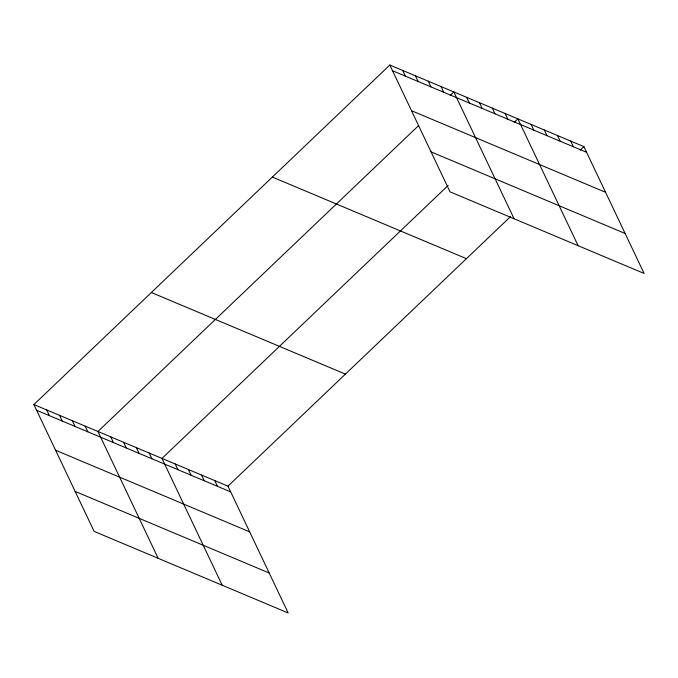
<?xml version="1.0" encoding="UTF-8"?>
<svg xmlns="http://www.w3.org/2000/svg" width="678" height="678" viewBox="0 0 678 678"><rect width="100%" height="100%" fill="white"/><g stroke="black" fill="none" stroke-linecap="round" stroke-linejoin="round"><path stroke-width="1.02" d="M33.9 404.563L227.969 486.16L288.184 612.98L94.115 531.383L33.9 404.563L389.816 65.02L583.885 146.618L644.1 273.437L450.031 191.84L389.816 65.02M418.623 125.566L97.946 431.488L158.16 558.308M450.184 95.454L453.862 91.945L514.077 218.765M448.166 185.408L161.983 458.421L222.206 585.233M514.229 122.379L517.899 118.879L578.114 245.69M227.969 486.16L510.475 216.655M580.215 150.126L583.885 146.618M392.528 70.732L586.597 152.33M411.504 110.692L605.573 192.298M431.055 151.872L625.124 233.469M272.361 177.068L466.43 258.674M151.355 292.515L345.424 374.112M36.612 410.275L230.681 491.872M55.588 450.234L249.657 531.84M75.139 491.414L269.208 573.012M570.69 141.075L573.393 146.779M557.494 135.524L560.197 141.227M544.29 129.973L547.002 135.685M531.094 124.421L533.806 130.134M505.093 113.489L507.805 119.201M492.279 108.107L494.991 113.811M479.473 102.717L482.185 108.429M466.667 97.335L469.379 103.039M441.047 86.564L443.759 92.267M428.242 81.174L430.954 86.886M415.436 75.792L418.14 81.504M402.622 70.41L405.334 76.114M214.773 480.617L217.485 486.321M201.578 475.066L204.29 480.778M188.382 469.515L191.086 475.227M175.178 463.972L177.89 469.676M149.177 453.031L151.889 458.743M136.371 447.65L139.075 453.353M123.557 442.259L126.269 447.972M110.751 436.878L113.463 442.581M85.131 426.106L87.843 431.818M72.326 420.724L75.038 426.428M59.52 415.334L62.223 421.046M46.706 409.953L49.418 415.656"/></g></svg>
